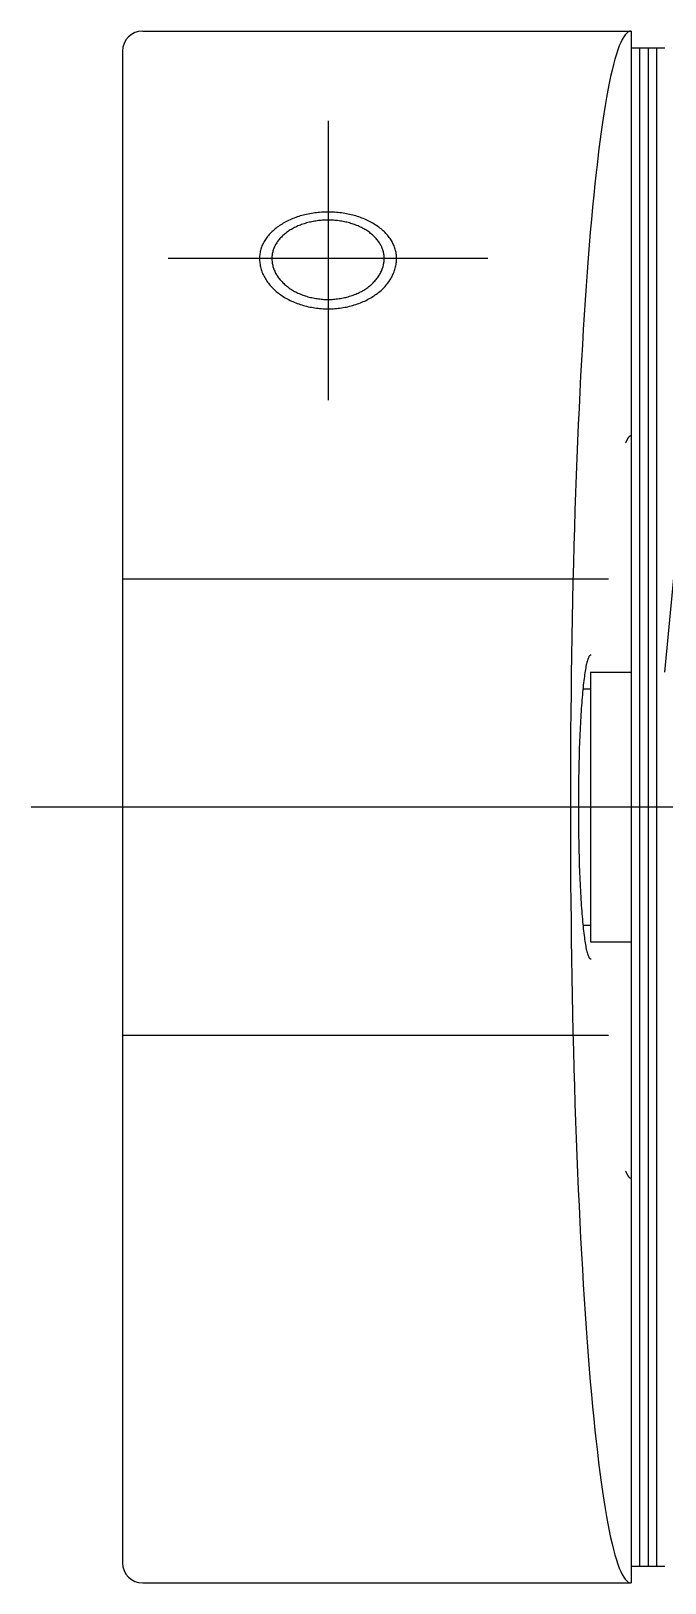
# Model space of a CAD drawing. Extents: x -19 to 116, y -33 to 19.
# Drawn here: x 30.98 to 44.85, y -17 to 17 of the extents above; entities that cross this region are included whole.
import ezdxf

# ---------------------------------------------------------------- set-up
doc = ezdxf.new("R2010")
doc.units = 0
doc.linetypes.add('CENTER', pattern=[50.8, 31.75, -6.35, 6.35, -6.35])
doc.linetypes.add('DASHED', pattern=[19.05, 12.7, -6.35])
doc.layers.get('0').update_dxf_attribs({"linetype": 'CONTINUOUS'})
doc.layers.add('CENTER', color=1, linetype='CENTER')

msp = doc.modelspace()

# ---------------------------------------------------------------- linework, layer by layer
at = {"color": 7, "linetype": 'CONTINUOUS'}
for p, q in [((33.42, 17), (44.109, 17)), ((44.109, 17), (44.109, -17)), ((44.849, 2.957), (46.179, 17)), ((32.976, 16.557), (32.976, -16.557)), ((44.109, 16.63), (44.849, 16.63)), ((44.294, 16.63), (44.294, -16.63)), ((44.479, 16.63), (44.479, -16.63)), ((44.664, 16.63), (44.664, -16.63)), ((43.223, 2.957), (43.223, -2.957)), ((43.223, 2.957), (44.109, 2.957)), ((43.054, 2.587), (43.223, 2.587)), ((44.109, 0), (44.109, -17)), ((43.054, -2.587), (43.223, -2.587)), ((43.223, -2.957), (44.109, -2.957)), ((44.109, -8.13), (44.109, -17)), ((44.109, -16.63), (44.849, -16.63)), ((33.42, -17), (44.109, -17))]:
    msp.add_line(p, q, dxfattribs=at)
at = {"color": 3, "linetype": 'DASHED'}
for p, q in [((32.976, 5), (43.614, 5)), ((32.976, -5), (43.614, -5))]:
    msp.add_line(p, q, dxfattribs=at)
at = {"color": 7, "linetype": 'CONTINUOUS'}
for points in [[(44.109, 17, 0), (44.077, 16.995, 0), (44.044, 16.98, 0), (44.012, 16.954, 0), (43.979, 16.918, 0), (43.947, 16.872, 0), (43.914, 16.816, 0), (43.882, 16.75, 0), (43.85, 16.673, 0), (43.818, 16.587, 0), (43.786, 16.491, 0), (43.755, 16.384, 0), (43.723, 16.268, 0), (43.692, 16.142, 0), (43.661, 16.006, 0), (43.631, 15.861, 0), (43.6, 15.706, 0), (43.57, 15.542, 0), (43.541, 15.368, 0), (43.511, 15.185, 0), (43.482, 14.993, 0), (43.454, 14.791, 0), (43.425, 14.581, 0), (43.398, 14.363, 0), (43.37, 14.135, 0), (43.343, 13.899, 0), (43.317, 13.655, 0), (43.291, 13.402, 0), (43.266, 13.141, 0), (43.24, 12.873, 0), (43.216, 12.596, 0), (43.192, 12.312, 0), (43.169, 12.021, 0), (43.146, 11.722, 0), (43.124, 11.416, 0), (43.102, 11.104, 0), (43.081, 10.785, 0), (43.061, 10.459, 0), (43.041, 10.127, 0), (43.022, 9.789, 0), (43.003, 9.445, 0), (42.986, 9.095, 0), (42.968, 8.74, 0), (42.952, 8.379, 0), (42.936, 8.014, 0), (42.921, 7.643, 0), (42.907, 7.268, 0), (42.893, 6.889, 0), (42.88, 6.506, 0), (42.868, 6.118, 0), (42.857, 5.727, 0), (42.846, 5.333, 0), (42.836, 4.935, 0), (42.827, 4.534, 0), (42.819, 4.131, 0), (42.811, 3.725, 0), (42.805, 3.317, 0), (42.799, 2.906, 0), (42.794, 2.494, 0), (42.789, 2.081, 0), (42.785, 1.666, 0), (42.783, 1.251, 0), (42.781, 0.834, 0), (42.779, 0.417, 0), (42.779, 0, 0), (42.779, -0.417, 0), (42.781, -0.834, 0), (42.783, -1.251, 0), (42.785, -1.666, 0), (42.789, -2.081, 0), (42.794, -2.494, 0), (42.799, -2.906, 0), (42.805, -3.317, 0), (42.811, -3.725, 0), (42.819, -4.131, 0), (42.827, -4.534, 0), (42.836, -4.935, 0), (42.846, -5.333, 0), (42.857, -5.727, 0), (42.868, -6.118, 0), (42.88, -6.506, 0), (42.893, -6.889, 0), (42.907, -7.268, 0), (42.921, -7.643, 0), (42.936, -8.014, 0), (42.952, -8.379, 0), (42.968, -8.74, 0), (42.986, -9.095, 0), (43.003, -9.445, 0), (43.022, -9.789, 0), (43.041, -10.127, 0), (43.061, -10.459, 0), (43.081, -10.785, 0), (43.102, -11.104, 0), (43.124, -11.416, 0), (43.146, -11.722, 0), (43.169, -12.021, 0), (43.192, -12.312, 0), (43.216, -12.596, 0), (43.24, -12.873, 0), (43.266, -13.141, 0), (43.291, -13.402, 0), (43.317, -13.655, 0), (43.343, -13.899, 0), (43.37, -14.135, 0), (43.398, -14.363, 0), (43.425, -14.581, 0), (43.454, -14.791, 0), (43.482, -14.993, 0), (43.511, -15.185, 0), (43.541, -15.368, 0), (43.57, -15.542, 0), (43.6, -15.706, 0), (43.631, -15.861, 0), (43.661, -16.006, 0), (43.692, -16.142, 0), (43.723, -16.268, 0), (43.755, -16.384, 0), (43.786, -16.491, 0), (43.818, -16.587, 0), (43.85, -16.673, 0), (43.882, -16.75, 0), (43.914, -16.816, 0), (43.947, -16.872, 0), (43.979, -16.918, 0), (44.012, -16.954, 0), (44.044, -16.98, 0), (44.077, -16.995, 0), (44.109, -17, 0)], [(38.706, 12.021, 0), (38.705, 12.041, 0), (38.704, 12.062, 0), (38.702, 12.082, 0), (38.7, 12.103, 0), (38.696, 12.123, 0), (38.692, 12.144, 0), (38.687, 12.164, 0), (38.682, 12.184, 0), (38.676, 12.204, 0), (38.669, 12.224, 0), (38.661, 12.244, 0), (38.653, 12.264, 0), (38.644, 12.284, 0), (38.634, 12.303, 0), (38.623, 12.322, 0), (38.612, 12.341, 0), (38.6, 12.36, 0), (38.587, 12.379, 0), (38.574, 12.398, 0), (38.56, 12.416, 0), (38.546, 12.434, 0), (38.531, 12.452, 0), (38.515, 12.469, 0), (38.498, 12.486, 0), (38.481, 12.503, 0), (38.464, 12.52, 0), (38.445, 12.536, 0), (38.426, 12.552, 0), (38.407, 12.568, 0), (38.387, 12.584, 0), (38.367, 12.599, 0), (38.345, 12.613, 0), (38.324, 12.628, 0), (38.302, 12.642, 0), (38.279, 12.655, 0), (38.256, 12.668, 0), (38.233, 12.681, 0), (38.208, 12.694, 0), (38.184, 12.706, 0), (38.159, 12.717, 0), (38.134, 12.729, 0), (38.108, 12.739, 0), (38.082, 12.75, 0), (38.056, 12.76, 0), (38.029, 12.769, 0), (38.002, 12.778, 0), (37.974, 12.787, 0), (37.947, 12.795, 0), (37.919, 12.803, 0), (37.89, 12.81, 0), (37.862, 12.816, 0), (37.833, 12.823, 0), (37.804, 12.828, 0), (37.775, 12.834, 0), (37.745, 12.838, 0), (37.716, 12.843, 0), (37.686, 12.846, 0), (37.656, 12.85, 0), (37.627, 12.852, 0), (37.596, 12.855, 0), (37.566, 12.857, 0), (37.536, 12.858, 0), (37.506, 12.858, 0), (37.476, 12.859, 0), (37.446, 12.858, 0), (37.416, 12.858, 0), (37.386, 12.857, 0), (37.355, 12.855, 0), (37.325, 12.852, 0), (37.296, 12.85, 0), (37.266, 12.846, 0), (37.236, 12.843, 0), (37.207, 12.838, 0), (37.177, 12.834, 0), (37.148, 12.828, 0), (37.119, 12.823, 0), (37.09, 12.816, 0), (37.062, 12.81, 0), (37.033, 12.803, 0), (37.005, 12.795, 0), (36.978, 12.787, 0), (36.95, 12.778, 0), (36.923, 12.769, 0), (36.896, 12.76, 0), (36.87, 12.75, 0), (36.844, 12.739, 0), (36.818, 12.729, 0), (36.793, 12.717, 0), (36.768, 12.706, 0), (36.744, 12.694, 0), (36.72, 12.681, 0), (36.696, 12.668, 0), (36.673, 12.655, 0), (36.65, 12.642, 0), (36.628, 12.628, 0), (36.607, 12.613, 0), (36.586, 12.599, 0), (36.565, 12.584, 0), (36.545, 12.568, 0), (36.526, 12.552, 0), (36.507, 12.536, 0), (36.489, 12.52, 0), (36.471, 12.503, 0), (36.454, 12.486, 0), (36.437, 12.469, 0), (36.422, 12.452, 0), (36.406, 12.434, 0), (36.392, 12.416, 0), (36.378, 12.398, 0), (36.365, 12.379, 0), (36.352, 12.36, 0), (36.34, 12.341, 0), (36.329, 12.322, 0), (36.318, 12.303, 0), (36.309, 12.284, 0), (36.3, 12.264, 0), (36.291, 12.244, 0), (36.283, 12.224, 0), (36.276, 12.204, 0), (36.27, 12.184, 0), (36.265, 12.164, 0), (36.26, 12.144, 0), (36.256, 12.123, 0), (36.252, 12.103, 0), (36.25, 12.082, 0), (36.248, 12.062, 0), (36.247, 12.041, 0), (36.246, 12.021, 0)], [(36.246, 12.021, 0), (36.247, 11.999, 0), (36.248, 11.977, 0), (36.25, 11.954, 0), (36.252, 11.932, 0), (36.256, 11.911, 0), (36.26, 11.889, 0), (36.265, 11.867, 0), (36.27, 11.845, 0), (36.276, 11.823, 0), (36.283, 11.802, 0), (36.291, 11.78, 0), (36.3, 11.759, 0), (36.309, 11.738, 0), (36.318, 11.717, 0), (36.329, 11.697, 0), (36.34, 11.676, 0), (36.352, 11.656, 0), (36.365, 11.636, 0), (36.378, 11.616, 0), (36.392, 11.596, 0), (36.406, 11.577, 0), (36.422, 11.558, 0), (36.437, 11.539, 0), (36.454, 11.52, 0), (36.471, 11.502, 0), (36.489, 11.484, 0), (36.507, 11.467, 0), (36.526, 11.449, 0), (36.545, 11.432, 0), (36.565, 11.416, 0), (36.586, 11.4, 0), (36.607, 11.384, 0), (36.628, 11.368, 0), (36.65, 11.353, 0), (36.673, 11.339, 0), (36.696, 11.324, 0), (36.72, 11.311, 0), (36.744, 11.297, 0), (36.768, 11.284, 0), (36.793, 11.272, 0), (36.818, 11.26, 0), (36.844, 11.248, 0), (36.87, 11.237, 0), (36.896, 11.226, 0), (36.923, 11.216, 0), (36.95, 11.206, 0), (36.978, 11.197, 0), (37.005, 11.188, 0), (37.033, 11.18, 0), (37.062, 11.173, 0), (37.09, 11.165, 0), (37.119, 11.159, 0), (37.148, 11.153, 0), (37.177, 11.147, 0), (37.207, 11.142, 0), (37.236, 11.137, 0), (37.266, 11.133, 0), (37.296, 11.13, 0), (37.325, 11.127, 0), (37.355, 11.124, 0), (37.386, 11.122, 0), (37.416, 11.121, 0), (37.446, 11.12, 0), (37.476, 11.12, 0), (37.506, 11.12, 0), (37.536, 11.121, 0), (37.566, 11.122, 0), (37.596, 11.124, 0), (37.627, 11.127, 0), (37.656, 11.13, 0), (37.686, 11.133, 0), (37.716, 11.137, 0), (37.745, 11.142, 0), (37.775, 11.147, 0), (37.804, 11.153, 0), (37.833, 11.159, 0), (37.862, 11.165, 0), (37.89, 11.173, 0), (37.919, 11.18, 0), (37.947, 11.188, 0), (37.974, 11.197, 0), (38.002, 11.206, 0), (38.029, 11.216, 0), (38.056, 11.226, 0), (38.082, 11.237, 0), (38.108, 11.248, 0), (38.134, 11.26, 0), (38.159, 11.272, 0), (38.184, 11.284, 0), (38.208, 11.297, 0), (38.233, 11.311, 0), (38.256, 11.324, 0), (38.279, 11.339, 0), (38.302, 11.353, 0), (38.324, 11.368, 0), (38.345, 11.384, 0), (38.367, 11.4, 0), (38.387, 11.416, 0), (38.407, 11.432, 0), (38.426, 11.449, 0), (38.445, 11.467, 0), (38.464, 11.484, 0), (38.481, 11.502, 0), (38.498, 11.52, 0), (38.515, 11.539, 0), (38.531, 11.558, 0), (38.546, 11.577, 0), (38.56, 11.596, 0), (38.574, 11.616, 0), (38.587, 11.636, 0), (38.6, 11.656, 0), (38.612, 11.676, 0), (38.623, 11.697, 0), (38.634, 11.717, 0), (38.644, 11.738, 0), (38.653, 11.759, 0), (38.661, 11.78, 0), (38.669, 11.802, 0), (38.676, 11.823, 0), (38.682, 11.845, 0), (38.687, 11.867, 0), (38.692, 11.889, 0), (38.696, 11.911, 0), (38.7, 11.932, 0), (38.702, 11.954, 0), (38.704, 11.977, 0), (38.705, 11.999, 0), (38.706, 12.021, 0)], [(44.109, 8.13, 0), (44.108, 8.13, 0), (44.108, 8.13, 0), (44.107, 8.13, 0), (44.106, 8.13, 0), (44.105, 8.13, 0), (44.104, 8.13, 0), (44.103, 8.13, 0), (44.102, 8.13, 0), (44.101, 8.13, 0), (44.1, 8.129, 0), (44.099, 8.129, 0), (44.098, 8.129, 0), (44.097, 8.129, 0), (44.096, 8.129, 0), (44.095, 8.128, 0), (44.094, 8.128, 0), (44.093, 8.128, 0), (44.092, 8.127, 0), (44.091, 8.127, 0), (44.09, 8.127, 0), (44.089, 8.126, 0), (44.088, 8.126, 0), (44.087, 8.125, 0), (44.086, 8.125, 0), (44.086, 8.124, 0), (44.084, 8.124, 0), (44.084, 8.124, 0), (44.083, 8.123, 0), (44.082, 8.122, 0), (44.081, 8.122, 0), (44.08, 8.121, 0), (44.079, 8.121, 0), (44.078, 8.12, 0), (44.077, 8.119, 0), (44.076, 8.119, 0), (44.075, 8.118, 0), (44.074, 8.117, 0), (44.073, 8.117, 0), (44.072, 8.116, 0), (44.071, 8.115, 0), (44.07, 8.114, 0), (44.069, 8.114, 0), (44.068, 8.113, 0), (44.067, 8.112, 0), (44.066, 8.111, 0), (44.065, 8.11, 0), (44.064, 8.109, 0), (44.063, 8.109, 0), (44.062, 8.108, 0), (44.062, 8.107, 0), (44.06, 8.106, 0), (44.06, 8.105, 0), (44.059, 8.104, 0), (44.058, 8.103, 0), (44.057, 8.102, 0), (44.056, 8.101, 0), (44.055, 8.1, 0), (44.054, 8.099, 0), (44.053, 8.097, 0), (44.052, 8.096, 0), (44.051, 8.095, 0), (44.05, 8.094, 0), (44.049, 8.093, 0), (44.048, 8.092, 0), (44.047, 8.09, 0), (44.046, 8.089, 0), (44.045, 8.088, 0), (44.044, 8.087, 0), (44.043, 8.085, 0), (44.042, 8.084, 0), (44.041, 8.083, 0), (44.04, 8.081, 0), (44.039, 8.08, 0), (44.038, 8.078, 0), (44.038, 8.077, 0), (44.037, 8.076, 0), (44.036, 8.074, 0), (44.035, 8.073, 0), (44.034, 8.071, 0), (44.033, 8.07, 0), (44.032, 8.068, 0), (44.031, 8.067, 0), (44.03, 8.065, 0), (44.029, 8.064, 0), (44.028, 8.062, 0), (44.027, 8.06, 0), (44.026, 8.059, 0), (44.025, 8.057, 0), (44.024, 8.055, 0), (44.023, 8.054, 0), (44.022, 8.052, 0), (44.021, 8.05, 0), (44.02, 8.048, 0), (44.02, 8.047, 0), (44.019, 8.045, 0), (44.018, 8.043, 0), (44.017, 8.041, 0), (44.016, 8.039, 0), (44.015, 8.038, 0), (44.014, 8.036, 0), (44.013, 8.034, 0), (44.012, 8.032, 0), (44.011, 8.03, 0), (44.01, 8.028, 0), (44.009, 8.026, 0), (44.008, 8.024, 0), (44.007, 8.022, 0), (44.006, 8.02, 0), (44.005, 8.018, 0), (44.004, 8.016, 0), (44.003, 8.014, 0), (44.002, 8.012, 0), (44.001, 8.009, 0), (44.001, 8.007, 0), (43.999, 8.005, 0), (43.999, 8.003, 0), (43.998, 8.001, 0), (43.997, 7.999, 0), (43.996, 7.996, 0), (43.995, 7.994, 0), (43.994, 7.992, 0), (43.993, 7.989, 0), (43.992, 7.987, 0), (43.991, 7.985, 0), (43.99, 7.982, 0), (43.989, 7.98, 0), (43.988, 7.978, 0), (43.987, 7.975, 0)], [(43.234, 3.323, 0), (43.227, 3.326, 0), (43.22, 3.326, 0), (43.213, 3.324, 0), (43.207, 3.32, 0), (43.2, 3.314, 0), (43.193, 3.306, 0), (43.186, 3.296, 0), (43.18, 3.284, 0), (43.173, 3.269, 0), (43.166, 3.253, 0), (43.16, 3.234, 0), (43.153, 3.214, 0), (43.147, 3.191, 0), (43.14, 3.166, 0), (43.134, 3.14, 0), (43.127, 3.111, 0), (43.121, 3.081, 0), (43.115, 3.048, 0), (43.109, 3.013, 0), (43.103, 2.977, 0), (43.097, 2.939, 0), (43.091, 2.899, 0), (43.085, 2.857, 0), (43.079, 2.813, 0), (43.073, 2.767, 0), (43.068, 2.72, 0), (43.062, 2.671, 0), (43.057, 2.62, 0), (43.052, 2.567, 0), (43.047, 2.513, 0), (43.041, 2.458, 0), (43.036, 2.4, 0), (43.032, 2.342, 0), (43.027, 2.281, 0), (43.022, 2.22, 0), (43.018, 2.157, 0), (43.014, 2.092, 0), (43.009, 2.026, 0), (43.005, 1.959, 0), (43.001, 1.891, 0), (42.998, 1.821, 0), (42.994, 1.751, 0), (42.99, 1.679, 0), (42.987, 1.606, 0), (42.984, 1.532, 0), (42.981, 1.457, 0), (42.978, 1.381, 0), (42.975, 1.305, 0), (42.973, 1.227, 0), (42.97, 1.149, 0), (42.968, 1.07, 0), (42.966, 0.99, 0), (42.964, 0.91, 0), (42.962, 0.829, 0), (42.961, 0.748, 0), (42.959, 0.666, 0), (42.958, 0.584, 0), (42.957, 0.501, 0), (42.956, 0.418, 0), (42.955, 0.335, 0), (42.955, 0.251, 0), (42.954, 0.168, 0), (42.954, 0.084, 0), (42.954, 0, 0), (42.954, -0.084, 0), (42.954, -0.168, 0), (42.955, -0.251, 0), (42.955, -0.335, 0), (42.956, -0.418, 0), (42.957, -0.501, 0), (42.958, -0.584, 0), (42.959, -0.666, 0), (42.961, -0.748, 0), (42.962, -0.829, 0), (42.964, -0.91, 0), (42.966, -0.99, 0), (42.968, -1.07, 0), (42.97, -1.149, 0), (42.973, -1.227, 0), (42.975, -1.305, 0), (42.978, -1.381, 0), (42.981, -1.457, 0), (42.984, -1.532, 0), (42.987, -1.606, 0), (42.99, -1.679, 0), (42.994, -1.751, 0), (42.998, -1.821, 0), (43.001, -1.891, 0), (43.005, -1.959, 0), (43.009, -2.026, 0), (43.014, -2.092, 0), (43.018, -2.157, 0), (43.022, -2.22, 0), (43.027, -2.281, 0), (43.032, -2.342, 0), (43.036, -2.4, 0), (43.041, -2.458, 0), (43.047, -2.513, 0), (43.052, -2.567, 0), (43.057, -2.62, 0), (43.062, -2.671, 0), (43.068, -2.72, 0), (43.073, -2.767, 0), (43.079, -2.813, 0), (43.085, -2.857, 0), (43.091, -2.899, 0), (43.097, -2.939, 0), (43.103, -2.977, 0), (43.109, -3.013, 0), (43.115, -3.048, 0), (43.121, -3.081, 0), (43.127, -3.111, 0), (43.134, -3.14, 0), (43.14, -3.166, 0), (43.147, -3.191, 0), (43.153, -3.214, 0), (43.16, -3.234, 0), (43.166, -3.253, 0), (43.173, -3.269, 0), (43.18, -3.284, 0), (43.186, -3.296, 0), (43.193, -3.306, 0), (43.2, -3.314, 0), (43.207, -3.32, 0), (43.213, -3.324, 0), (43.22, -3.326, 0), (43.227, -3.326, 0), (43.234, -3.323, 0)], [(43.987, -7.975, 0), (43.988, -7.978, 0), (43.989, -7.98, 0), (43.99, -7.982, 0), (43.991, -7.985, 0), (43.992, -7.987, 0), (43.993, -7.989, 0), (43.994, -7.992, 0), (43.995, -7.994, 0), (43.996, -7.996, 0), (43.997, -7.999, 0), (43.998, -8.001, 0), (43.999, -8.003, 0), (43.999, -8.005, 0), (44.001, -8.007, 0), (44.001, -8.009, 0), (44.002, -8.012, 0), (44.003, -8.014, 0), (44.004, -8.016, 0), (44.005, -8.018, 0), (44.006, -8.02, 0), (44.007, -8.022, 0), (44.008, -8.024, 0), (44.009, -8.026, 0), (44.01, -8.028, 0), (44.011, -8.03, 0), (44.012, -8.032, 0), (44.013, -8.034, 0), (44.014, -8.036, 0), (44.015, -8.038, 0), (44.016, -8.039, 0), (44.017, -8.041, 0), (44.018, -8.043, 0), (44.019, -8.045, 0), (44.02, -8.047, 0), (44.02, -8.048, 0), (44.021, -8.05, 0), (44.022, -8.052, 0), (44.023, -8.054, 0), (44.024, -8.055, 0), (44.025, -8.057, 0), (44.026, -8.059, 0), (44.027, -8.06, 0), (44.028, -8.062, 0), (44.029, -8.064, 0), (44.03, -8.065, 0), (44.031, -8.067, 0), (44.032, -8.068, 0), (44.033, -8.07, 0), (44.034, -8.071, 0), (44.035, -8.073, 0), (44.036, -8.074, 0), (44.037, -8.076, 0), (44.038, -8.077, 0), (44.038, -8.078, 0), (44.039, -8.08, 0), (44.04, -8.081, 0), (44.041, -8.083, 0), (44.042, -8.084, 0), (44.043, -8.085, 0), (44.044, -8.087, 0), (44.045, -8.088, 0), (44.046, -8.089, 0), (44.047, -8.09, 0), (44.048, -8.092, 0), (44.049, -8.093, 0), (44.05, -8.094, 0), (44.051, -8.095, 0), (44.052, -8.096, 0), (44.053, -8.097, 0), (44.054, -8.099, 0), (44.055, -8.1, 0), (44.056, -8.101, 0), (44.057, -8.102, 0), (44.058, -8.103, 0), (44.059, -8.104, 0), (44.06, -8.105, 0), (44.06, -8.106, 0), (44.062, -8.107, 0), (44.062, -8.108, 0), (44.063, -8.109, 0), (44.064, -8.109, 0), (44.065, -8.11, 0), (44.066, -8.111, 0), (44.067, -8.112, 0), (44.068, -8.113, 0), (44.069, -8.114, 0), (44.07, -8.114, 0), (44.071, -8.115, 0), (44.072, -8.116, 0), (44.073, -8.117, 0), (44.074, -8.117, 0), (44.075, -8.118, 0), (44.076, -8.119, 0), (44.077, -8.119, 0), (44.078, -8.12, 0), (44.079, -8.121, 0), (44.08, -8.121, 0), (44.081, -8.122, 0), (44.082, -8.122, 0), (44.083, -8.123, 0), (44.084, -8.124, 0), (44.084, -8.124, 0), (44.086, -8.124, 0), (44.086, -8.125, 0), (44.087, -8.125, 0), (44.088, -8.126, 0), (44.089, -8.126, 0), (44.09, -8.127, 0), (44.091, -8.127, 0), (44.092, -8.127, 0), (44.093, -8.128, 0), (44.094, -8.128, 0), (44.095, -8.128, 0), (44.096, -8.129, 0), (44.097, -8.129, 0), (44.098, -8.129, 0), (44.099, -8.129, 0), (44.1, -8.129, 0), (44.101, -8.13, 0), (44.102, -8.13, 0), (44.103, -8.13, 0), (44.104, -8.13, 0), (44.105, -8.13, 0), (44.106, -8.13, 0), (44.107, -8.13, 0), (44.108, -8.13, 0), (44.108, -8.13, 0), (44.109, -8.13, 0)]]:
    msp.add_polyline3d(points, dxfattribs=at)
at = {"color": 3, "linetype": 'CONTINUOUS'}
for points in [[(38.976, 12.021, 0), (38.976, 12.046, 0), (38.974, 12.071, 0), (38.972, 12.095, 0), (38.969, 12.12, 0), (38.965, 12.145, 0), (38.96, 12.17, 0), (38.954, 12.194, 0), (38.947, 12.219, 0), (38.94, 12.243, 0), (38.931, 12.267, 0), (38.922, 12.291, 0), (38.911, 12.315, 0), (38.9, 12.339, 0), (38.888, 12.362, 0), (38.876, 12.386, 0), (38.862, 12.409, 0), (38.847, 12.432, 0), (38.832, 12.454, 0), (38.816, 12.477, 0), (38.799, 12.499, 0), (38.781, 12.521, 0), (38.763, 12.542, 0), (38.743, 12.563, 0), (38.723, 12.584, 0), (38.702, 12.605, 0), (38.681, 12.625, 0), (38.659, 12.645, 0), (38.636, 12.664, 0), (38.612, 12.683, 0), (38.587, 12.702, 0), (38.562, 12.72, 0), (38.537, 12.738, 0), (38.51, 12.755, 0), (38.483, 12.772, 0), (38.456, 12.789, 0), (38.428, 12.805, 0), (38.399, 12.82, 0), (38.37, 12.835, 0), (38.34, 12.85, 0), (38.309, 12.864, 0), (38.279, 12.877, 0), (38.247, 12.89, 0), (38.215, 12.903, 0), (38.183, 12.915, 0), (38.15, 12.926, 0), (38.117, 12.937, 0), (38.084, 12.948, 0), (38.05, 12.957, 0), (38.016, 12.967, 0), (37.981, 12.975, 0), (37.947, 12.983, 0), (37.911, 12.991, 0), (37.876, 12.998, 0), (37.84, 13.004, 0), (37.805, 13.01, 0), (37.769, 13.015, 0), (37.733, 13.02, 0), (37.696, 13.024, 0), (37.66, 13.027, 0), (37.623, 13.03, 0), (37.586, 13.032, 0), (37.55, 13.033, 0), (37.513, 13.034, 0), (37.476, 13.035, 0), (37.439, 13.034, 0), (37.402, 13.033, 0), (37.366, 13.032, 0), (37.329, 13.03, 0), (37.292, 13.027, 0), (37.256, 13.024, 0), (37.22, 13.02, 0), (37.183, 13.015, 0), (37.147, 13.01, 0), (37.112, 13.004, 0), (37.076, 12.998, 0), (37.041, 12.991, 0), (37.005, 12.983, 0), (36.971, 12.975, 0), (36.936, 12.967, 0), (36.902, 12.957, 0), (36.868, 12.948, 0), (36.835, 12.937, 0), (36.802, 12.926, 0), (36.769, 12.915, 0), (36.737, 12.903, 0), (36.705, 12.89, 0), (36.673, 12.877, 0), (36.643, 12.864, 0), (36.612, 12.85, 0), (36.583, 12.835, 0), (36.553, 12.82, 0), (36.524, 12.805, 0), (36.496, 12.789, 0), (36.469, 12.772, 0), (36.442, 12.755, 0), (36.415, 12.738, 0), (36.39, 12.72, 0), (36.365, 12.702, 0), (36.34, 12.683, 0), (36.316, 12.664, 0), (36.294, 12.645, 0), (36.271, 12.625, 0), (36.25, 12.605, 0), (36.229, 12.584, 0), (36.209, 12.563, 0), (36.189, 12.542, 0), (36.171, 12.521, 0), (36.153, 12.499, 0), (36.136, 12.477, 0), (36.12, 12.454, 0), (36.105, 12.432, 0), (36.09, 12.409, 0), (36.077, 12.386, 0), (36.064, 12.362, 0), (36.052, 12.339, 0), (36.041, 12.315, 0), (36.03, 12.291, 0), (36.021, 12.267, 0), (36.013, 12.243, 0), (36.005, 12.219, 0), (35.998, 12.194, 0), (35.992, 12.17, 0), (35.987, 12.145, 0), (35.983, 12.12, 0), (35.98, 12.095, 0), (35.978, 12.071, 0), (35.977, 12.046, 0), (35.976, 12.021, 0)], [(35.976, 12.021, 0), (35.977, 11.994, 0), (35.978, 11.966, 0), (35.98, 11.939, 0), (35.983, 11.912, 0), (35.987, 11.885, 0), (35.992, 11.858, 0), (35.998, 11.832, 0), (36.005, 11.805, 0), (36.013, 11.778, 0), (36.021, 11.752, 0), (36.03, 11.725, 0), (36.041, 11.699, 0), (36.052, 11.673, 0), (36.064, 11.648, 0), (36.077, 11.622, 0), (36.09, 11.597, 0), (36.105, 11.572, 0), (36.12, 11.547, 0), (36.136, 11.523, 0), (36.153, 11.499, 0), (36.171, 11.475, 0), (36.189, 11.451, 0), (36.209, 11.428, 0), (36.229, 11.405, 0), (36.25, 11.383, 0), (36.271, 11.361, 0), (36.294, 11.339, 0), (36.316, 11.318, 0), (36.34, 11.297, 0), (36.365, 11.277, 0), (36.39, 11.257, 0), (36.415, 11.238, 0), (36.442, 11.219, 0), (36.469, 11.2, 0), (36.496, 11.182, 0), (36.524, 11.165, 0), (36.553, 11.148, 0), (36.583, 11.131, 0), (36.612, 11.115, 0), (36.643, 11.1, 0), (36.673, 11.085, 0), (36.705, 11.071, 0), (36.737, 11.057, 0), (36.769, 11.044, 0), (36.802, 11.031, 0), (36.835, 11.02, 0), (36.868, 11.008, 0), (36.902, 10.998, 0), (36.936, 10.988, 0), (36.971, 10.978, 0), (37.005, 10.969, 0), (37.041, 10.961, 0), (37.076, 10.953, 0), (37.112, 10.947, 0), (37.147, 10.94, 0), (37.183, 10.935, 0), (37.22, 10.93, 0), (37.256, 10.925, 0), (37.292, 10.922, 0), (37.329, 10.919, 0), (37.366, 10.916, 0), (37.402, 10.915, 0), (37.439, 10.914, 0), (37.476, 10.913, 0), (37.513, 10.914, 0), (37.55, 10.915, 0), (37.586, 10.916, 0), (37.623, 10.919, 0), (37.66, 10.922, 0), (37.696, 10.925, 0), (37.733, 10.93, 0), (37.769, 10.935, 0), (37.805, 10.94, 0), (37.84, 10.947, 0), (37.876, 10.953, 0), (37.911, 10.961, 0), (37.947, 10.969, 0), (37.981, 10.978, 0), (38.016, 10.988, 0), (38.05, 10.998, 0), (38.084, 11.008, 0), (38.117, 11.02, 0), (38.15, 11.031, 0), (38.183, 11.044, 0), (38.215, 11.057, 0), (38.247, 11.071, 0), (38.279, 11.085, 0), (38.309, 11.1, 0), (38.34, 11.115, 0), (38.37, 11.131, 0), (38.399, 11.148, 0), (38.428, 11.165, 0), (38.456, 11.182, 0), (38.483, 11.2, 0), (38.51, 11.219, 0), (38.537, 11.238, 0), (38.562, 11.257, 0), (38.587, 11.277, 0), (38.612, 11.297, 0), (38.636, 11.318, 0), (38.659, 11.339, 0), (38.681, 11.361, 0), (38.702, 11.383, 0), (38.723, 11.405, 0), (38.743, 11.428, 0), (38.763, 11.451, 0), (38.781, 11.475, 0), (38.799, 11.499, 0), (38.816, 11.523, 0), (38.832, 11.547, 0), (38.847, 11.572, 0), (38.862, 11.597, 0), (38.876, 11.622, 0), (38.888, 11.648, 0), (38.9, 11.673, 0), (38.911, 11.699, 0), (38.922, 11.725, 0), (38.931, 11.752, 0), (38.94, 11.778, 0), (38.947, 11.805, 0), (38.954, 11.832, 0), (38.96, 11.858, 0), (38.965, 11.885, 0), (38.969, 11.912, 0), (38.972, 11.939, 0), (38.974, 11.966, 0), (38.976, 11.994, 0), (38.976, 12.021, 0)]]:
    msp.add_polyline3d(points, dxfattribs=at)
at = {"color": 7, "linetype": 'CONTINUOUS'}
for centre, start, end in [((33.42, 16.557), 90, 180), ((33.42, -16.557), 180, 270)]:
    msp.add_arc(centre, 0.443, start, end, dxfattribs=at)
at = {"layer": 'CENTER', "color": 1, "linetype": 'CENTER'}
for p, q in [((37.476, 15.035), (37.476, 8.913)), ((33.976, 12.021), (40.976, 12.021)), ((30.976, 0), (69.978, 0))]:
    msp.add_line(p, q, dxfattribs=at)

doc.saveas('drawing.dxf')
